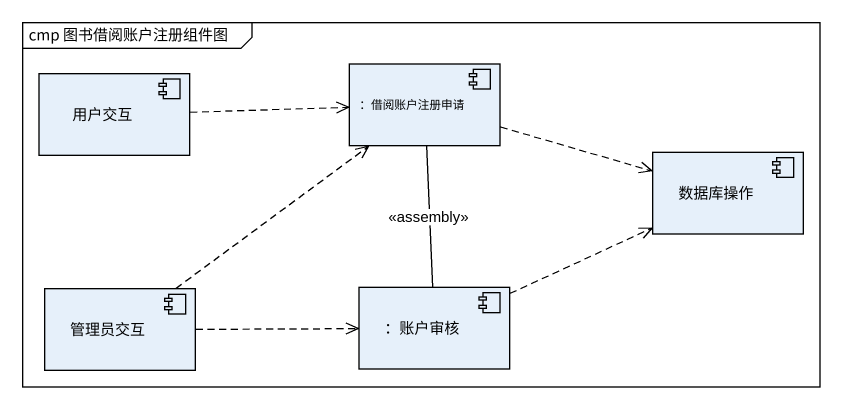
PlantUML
@startuml
mainframe cmp 图书借阅账户注册组件图
component 用户交互
component "：借阅账户注册申请" as 借阅账户注册申请
component 数据库操作
component 管理员交互
component "：账户审核" as 账户审核
用户交互 .right.> 借阅账户注册申请
借阅账户注册申请 .right.> 数据库操作
借阅账户注册申请 -- 账户审核 : <<assembly>>
管理员交互 .up.> 借阅账户注册申请
管理员交互 .right.> 账户审核
账户审核 .right.> 数据库操作
@enduml
